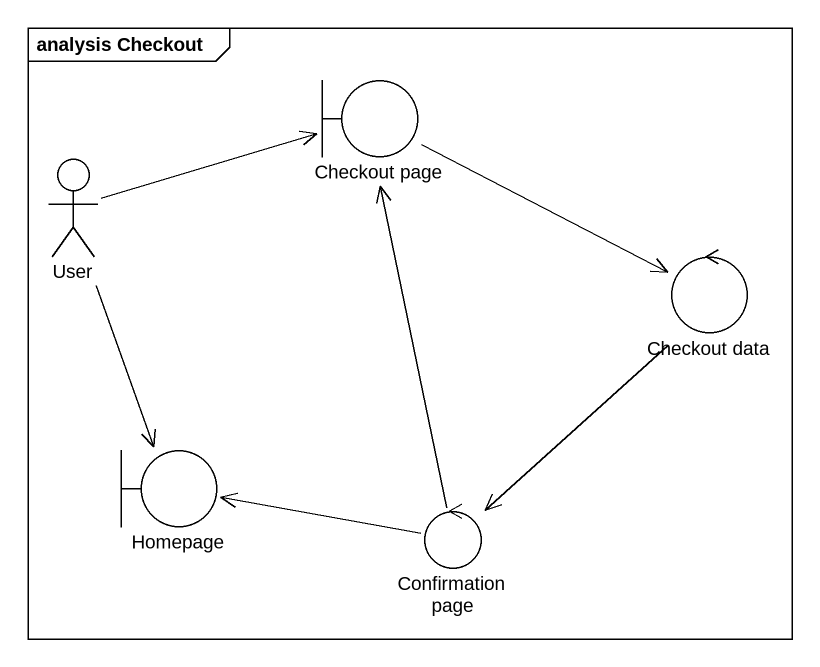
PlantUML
@startuml
mainframe analysis Checkout
boundary "Checkout page" as Checkout_page
actor User
control "Checkout data" as Checkout_data
boundary Homepage
control "Confirmation page" as Confirmation_page
Checkout_page -right-> Checkout_data
User -right-> Checkout_page
User --> Homepage
Checkout_data --> Confirmation_page
Confirmation_page -up-> Checkout_page
Confirmation_page -left-> Homepage
@enduml
